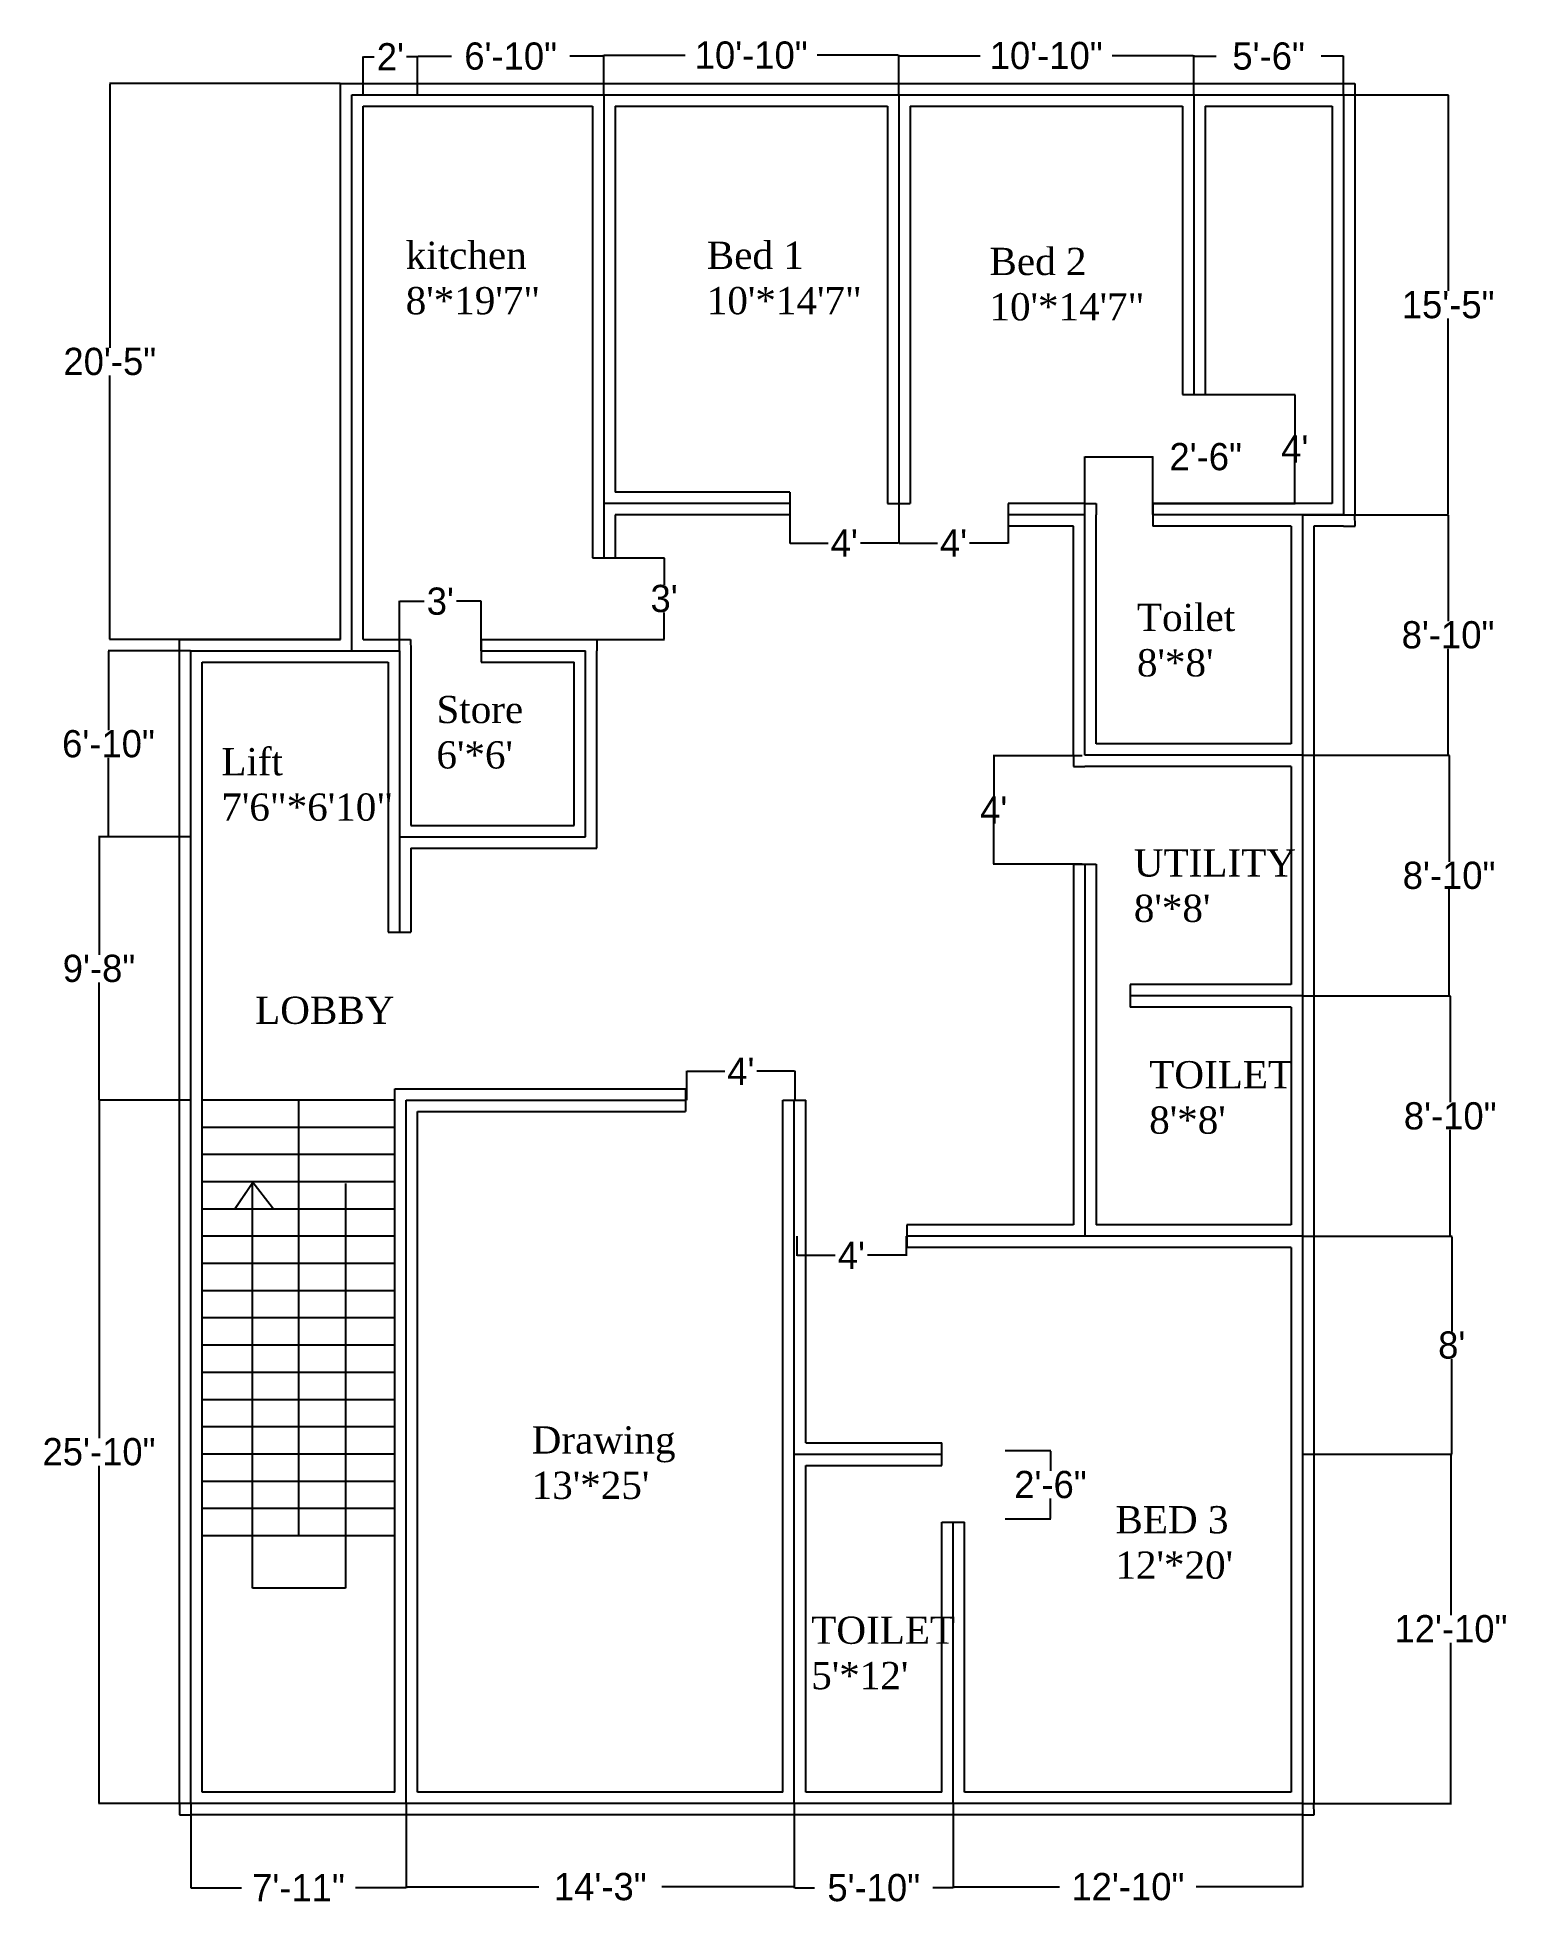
# Model space of a CAD drawing. Header units: inches. Extents: x -93 to 557, y -742 to 81.
import ezdxf

# ---------------------------------------------------------------- set-up
doc = ezdxf.new("R2010")
doc.units = ezdxf.units.IN
doc.header["$MEASUREMENT"] = 0
doc.dimstyles.get("Standard").update_dxf_attribs({"dimtxt": 12, "dimasz": 0.18, "dimexe": 0.18, "dimexo": 0.0625, "dimgap": 0.09, "dimtad": 0, "dimtih": 1, "dimtoh": 1, "dimdec": 0, "dimzin": 2, "dimdsep": 46, "dimlunit": 4, "dimtxsty": 'Standard', "dimcen": 0.09, "dimadec": 0, "dimazin": 0, "dimtfac": 1, "dimtdec": 0, "dimtofl": 0, "dimtmove": 0, "dimatfit": 3, "dimfxl": 1, "dimtolj": 1, "dimtzin": 0, "dimarcsym": 0})

# ---------------------------------------------------------------- blocks, each defined once
blk = doc.blocks.new('*D3')
at = {"color": 0, "lineweight": -2}
for p, q in [((40.44, 60.9), (-61.33, 60.9)), ((-61.15, 60.72), (-61.15, -55.49)), ((-61.15, -183.87), (-61.15, -67.67)), ((40.44, -184.05), (-61.33, -184.05))]:
    blk.add_line(p, q, dxfattribs=at)
at = {"color": 0}
for points in [[(-61.18, 60.72), (-61.12, 60.72), (-61.15, 60.9)], [(-61.18, -183.87), (-61.12, -183.87), (-61.15, -184.05)]]:
    blk.add_solid(points, dxfattribs=at)
at = {"layer": 'Defpoints', "color": 0}
for p in [(40.5, 60.9), (-61.15, -184.05), (40.5, -184.05)]:
    blk.add_point(p, dxfattribs=at)
at = {"color": 0, "insert": (-61.15, -61.58), "char_height": 12, "attachment_point": 5}
blk.add_mtext('\\A1;20\'-5"', dxfattribs=at)
blk = doc.blocks.new('*D4')
at = {"color": 0, "lineweight": -2}
for p, q in [((50.5, 56.01), (50.5, 72.94)), ((50.68, 72.76), (55.41, 72.76)), ((74.32, 72.76), (69.59, 72.76)), ((74.5, 56.01), (74.5, 72.94))]:
    blk.add_line(p, q, dxfattribs=at)
at = {"color": 0}
for points in [[(50.68, 72.79), (50.68, 72.73), (50.5, 72.76)], [(74.32, 72.79), (74.32, 72.73), (74.5, 72.76)]]:
    blk.add_solid(points, dxfattribs=at)
at = {"layer": 'Defpoints', "color": 0}
for p in [(74.5, 72.76), (50.5, 55.95), (74.5, 55.95)]:
    blk.add_point(p, dxfattribs=at)
at = {"color": 0, "insert": (62.5, 72.76), "char_height": 12, "attachment_point": 5}
blk.add_mtext("\\A1;2'", dxfattribs=at)
blk = doc.blocks.new('*D5')
at = {"color": 0, "lineweight": -2}
for p, q in [((74.5, 56.07), (74.5, 73.17)), ((74.68, 72.99), (89.41, 72.99)), ((156.32, 72.99), (141.59, 72.99)), ((156.5, 56.01), (156.5, 73.17))]:
    blk.add_line(p, q, dxfattribs=at)
at = {"color": 0}
for points in [[(74.68, 73.02), (74.68, 72.96), (74.5, 72.99)], [(156.32, 73.02), (156.32, 72.96), (156.5, 72.99)]]:
    blk.add_solid(points, dxfattribs=at)
at = {"layer": 'Defpoints', "color": 0}
for p in [(156.5, 72.99), (74.5, 56.01), (156.5, 55.95)]:
    blk.add_point(p, dxfattribs=at)
at = {"color": 0, "insert": (115.5, 72.99), "char_height": 12, "attachment_point": 5}
blk.add_mtext('\\A1;6\'-10"', dxfattribs=at)
blk = doc.blocks.new('*D6')
at = {"color": 0, "lineweight": -2}
for p, q in [((156.5, 56.01), (156.5, 73.61)), ((156.68, 73.43), (192.41, 73.43)), ((286.32, 73.43), (250.59, 73.43)), ((286.5, 56.01), (286.5, 73.61))]:
    blk.add_line(p, q, dxfattribs=at)
at = {"color": 0}
for points in [[(156.68, 73.46), (156.68, 73.4), (156.5, 73.43)], [(286.32, 73.46), (286.32, 73.4), (286.5, 73.43)]]:
    blk.add_solid(points, dxfattribs=at)
at = {"layer": 'Defpoints', "color": 0}
for p in [(286.5, 73.43), (156.5, 55.95), (286.5, 55.95)]:
    blk.add_point(p, dxfattribs=at)
at = {"color": 0, "insert": (221.5, 73.43), "char_height": 12, "attachment_point": 5}
blk.add_mtext('\\A1;10\'-10"', dxfattribs=at)
blk = doc.blocks.new('*D7')
at = {"color": 0, "lineweight": -2}
for p, q in [((286.5, 56.01), (286.5, 73.41)), ((286.68, 73.23), (322.41, 73.23)), ((416.32, 73.23), (380.59, 73.23)), ((416.5, 56.01), (416.5, 73.41))]:
    blk.add_line(p, q, dxfattribs=at)
at = {"color": 0}
for points in [[(286.68, 73.26), (286.68, 73.2), (286.5, 73.23)], [(416.32, 73.26), (416.32, 73.2), (416.5, 73.23)]]:
    blk.add_solid(points, dxfattribs=at)
at = {"layer": 'Defpoints', "color": 0}
for p in [(416.5, 73.23), (286.5, 55.95), (416.5, 55.95)]:
    blk.add_point(p, dxfattribs=at)
at = {"color": 0, "insert": (351.5, 73.23), "char_height": 12, "attachment_point": 5}
blk.add_mtext('\\A1;10\'-10"', dxfattribs=at)
blk = doc.blocks.new('*D8')
at = {"color": 0, "lineweight": -2}
for p, q in [((416.5, 56.07), (416.5, 73.19)), ((416.68, 73.01), (426.41, 73.01)), ((482.32, 73.01), (472.59, 73.01)), ((482.5, 56.01), (482.5, 73.19))]:
    blk.add_line(p, q, dxfattribs=at)
at = {"color": 0}
for points in [[(416.68, 73.04), (416.68, 72.98), (416.5, 73.01)], [(482.32, 73.04), (482.32, 72.98), (482.5, 73.01)]]:
    blk.add_solid(points, dxfattribs=at)
at = {"layer": 'Defpoints', "color": 0}
for p in [(482.5, 73.01), (416.5, 56.01), (482.5, 55.95)]:
    blk.add_point(p, dxfattribs=at)
at = {"color": 0, "insert": (449.5, 73.01), "char_height": 12, "attachment_point": 5}
blk.add_mtext('\\A1;5\'-6"', dxfattribs=at)
blk = doc.blocks.new('*D9')
at = {"color": 0, "lineweight": -2}
for p, q in [((482.56, 55.95), (528.8, 55.95)), ((528.62, 55.77), (528.62, -30.46)), ((528.62, -128.87), (528.62, -42.64)), ((482.56, -129.05), (528.8, -129.05))]:
    blk.add_line(p, q, dxfattribs=at)
at = {"color": 0}
for points in [[(528.59, 55.77), (528.65, 55.77), (528.62, 55.95)], [(528.59, -128.87), (528.65, -128.87), (528.62, -129.05)]]:
    blk.add_solid(points, dxfattribs=at)
at = {"layer": 'Defpoints', "color": 0}
for p in [(482.5, 55.95), (482.5, -129.05), (528.62, -129.05)]:
    blk.add_point(p, dxfattribs=at)
at = {"color": 0, "insert": (528.62, -36.55), "char_height": 12, "attachment_point": 5}
blk.add_mtext('\\A1;15\'-5"', dxfattribs=at)
blk = doc.blocks.new('*D10')
at = {"color": 0, "lineweight": -2}
for p, q in [((464.56, -129.05), (528.75, -129.05)), ((528.57, -129.23), (528.57, -175.96)), ((528.57, -234.87), (528.57, -188.14)), ((464.56, -235.05), (528.75, -235.05))]:
    blk.add_line(p, q, dxfattribs=at)
at = {"color": 0}
for points in [[(528.54, -129.23), (528.6, -129.23), (528.57, -129.05)], [(528.54, -234.87), (528.6, -234.87), (528.57, -235.05)]]:
    blk.add_solid(points, dxfattribs=at)
at = {"layer": 'Defpoints', "color": 0}
for p in [(464.5, -129.05), (464.5, -235.05), (528.57, -235.05)]:
    blk.add_point(p, dxfattribs=at)
at = {"color": 0, "insert": (528.57, -182.05), "char_height": 12, "attachment_point": 5}
blk.add_mtext('\\A1;8\'-10"', dxfattribs=at)
blk = doc.blocks.new('*D11')
at = {"color": 0, "lineweight": -2}
for p, q in [((464.56, -235.05), (529.2, -235.05)), ((529.02, -235.23), (529.02, -281.96)), ((529.02, -340.87), (529.02, -294.14)), ((464.56, -341.05), (529.2, -341.05))]:
    blk.add_line(p, q, dxfattribs=at)
at = {"color": 0}
for points in [[(528.99, -235.23), (529.05, -235.23), (529.02, -235.05)], [(528.99, -340.87), (529.05, -340.87), (529.02, -341.05)]]:
    blk.add_solid(points, dxfattribs=at)
at = {"layer": 'Defpoints', "color": 0}
for p in [(464.5, -235.05), (464.5, -341.05), (529.02, -341.05)]:
    blk.add_point(p, dxfattribs=at)
at = {"color": 0, "insert": (529.02, -288.05), "char_height": 12, "attachment_point": 5}
blk.add_mtext('\\A1;8\'-10"', dxfattribs=at)
blk = doc.blocks.new('*D12')
at = {"color": 0, "lineweight": -2}
for p, q in [((464.56, -341.05), (529.71, -341.05)), ((529.53, -341.23), (529.53, -387.96)), ((529.53, -446.87), (529.53, -400.14)), ((464.56, -447.05), (529.71, -447.05))]:
    blk.add_line(p, q, dxfattribs=at)
at = {"color": 0}
for points in [[(529.5, -341.23), (529.56, -341.23), (529.53, -341.05)], [(529.5, -446.87), (529.56, -446.87), (529.53, -447.05)]]:
    blk.add_solid(points, dxfattribs=at)
at = {"layer": 'Defpoints', "color": 0}
for p in [(464.5, -341.05), (464.5, -447.05), (529.53, -447.05)]:
    blk.add_point(p, dxfattribs=at)
at = {"color": 0, "insert": (529.53, -394.05), "char_height": 12, "attachment_point": 5}
blk.add_mtext('\\A1;8\'-10"', dxfattribs=at)
blk = doc.blocks.new('*D14')
at = {"color": 0, "lineweight": -2}
for p, q in [((464.56, -447.05), (530.38, -447.05)), ((530.2, -447.23), (530.2, -488.96)), ((530.2, -542.87), (530.2, -501.14)), ((464.56, -543.05), (530.38, -543.05))]:
    blk.add_line(p, q, dxfattribs=at)
at = {"color": 0}
for points in [[(530.17, -447.23), (530.23, -447.23), (530.2, -447.05)], [(530.17, -542.87), (530.23, -542.87), (530.2, -543.05)]]:
    blk.add_solid(points, dxfattribs=at)
at = {"layer": 'Defpoints', "color": 0}
for p in [(464.5, -447.05), (464.5, -543.05), (530.2, -543.05)]:
    blk.add_point(p, dxfattribs=at)
at = {"color": 0, "insert": (530.2, -495.05), "char_height": 12, "attachment_point": 5}
blk.add_mtext("\\A1;8'", dxfattribs=at)
blk = doc.blocks.new('*D15')
at = {"color": 0, "lineweight": -2}
for p, q in [((464.63, -543.05), (530.04, -543.05)), ((529.86, -543.23), (529.86, -613.96)), ((529.86, -696.87), (529.86, -626.14)), ((464.56, -697.05), (530.04, -697.05))]:
    blk.add_line(p, q, dxfattribs=at)
at = {"color": 0}
for points in [[(529.83, -543.23), (529.89, -543.23), (529.86, -543.05)], [(529.83, -696.87), (529.89, -696.87), (529.86, -697.05)]]:
    blk.add_solid(points, dxfattribs=at)
at = {"layer": 'Defpoints', "color": 0}
for p in [(464.56, -543.05), (464.5, -697.05), (529.86, -697.05)]:
    blk.add_point(p, dxfattribs=at)
at = {"color": 0, "insert": (529.86, -620.05), "char_height": 12, "attachment_point": 5}
blk.add_mtext('\\A1;12\'-10"', dxfattribs=at)
blk = doc.blocks.new('*D16')
at = {"color": 0, "lineweight": -2}
for p, q in [((310.5, -697.12), (310.5, -733.89)), ((464.5, -697.12), (464.5, -733.89)), ((310.68, -733.71), (357.41, -733.71)), ((464.32, -733.71), (417.59, -733.71))]:
    blk.add_line(p, q, dxfattribs=at)
at = {"color": 0}
for points in [[(310.68, -733.68), (310.68, -733.74), (310.5, -733.71)], [(464.32, -733.68), (464.32, -733.74), (464.5, -733.71)]]:
    blk.add_solid(points, dxfattribs=at)
at = {"layer": 'Defpoints', "color": 0}
for p in [(310.5, -697.05), (464.5, -697.05), (310.5, -733.71)]:
    blk.add_point(p, dxfattribs=at)
at = {"color": 0, "insert": (387.5, -733.71), "char_height": 12, "attachment_point": 5}
blk.add_mtext('\\A1;12\'-10"', dxfattribs=at)
blk = doc.blocks.new('*D17')
at = {"color": 0, "lineweight": -2}
for p, q in [((240.5, -697.12), (240.5, -734.33)), ((310.5, -697.12), (310.5, -734.33)), ((240.68, -734.15), (249.41, -734.15)), ((310.32, -734.15), (301.59, -734.15))]:
    blk.add_line(p, q, dxfattribs=at)
at = {"color": 0}
for points in [[(240.68, -734.12), (240.68, -734.18), (240.5, -734.15)], [(310.32, -734.12), (310.32, -734.18), (310.5, -734.15)]]:
    blk.add_solid(points, dxfattribs=at)
at = {"layer": 'Defpoints', "color": 0}
for p in [(240.5, -697.05), (310.5, -697.05), (240.5, -734.15)]:
    blk.add_point(p, dxfattribs=at)
at = {"color": 0, "insert": (275.5, -734.15), "char_height": 12, "attachment_point": 5}
blk.add_mtext('\\A1;5\'-10"', dxfattribs=at)
blk = doc.blocks.new('*D18')
at = {"color": 0, "lineweight": -2}
for p, q in [((69.5, -697.12), (69.5, -733.89)), ((240.5, -697.18), (240.5, -733.89)), ((69.68, -733.71), (127.91, -733.71)), ((240.32, -733.71), (182.09, -733.71))]:
    blk.add_line(p, q, dxfattribs=at)
at = {"color": 0}
for points in [[(69.68, -733.68), (69.68, -733.74), (69.5, -733.71)], [(240.32, -733.68), (240.32, -733.74), (240.5, -733.71)]]:
    blk.add_solid(points, dxfattribs=at)
at = {"layer": 'Defpoints', "color": 0}
for p in [(69.5, -697.05), (240.5, -697.12), (69.5, -733.71)]:
    blk.add_point(p, dxfattribs=at)
at = {"color": 0, "insert": (155, -733.71), "char_height": 12, "attachment_point": 5}
blk.add_mtext('\\A1;14\'-3"', dxfattribs=at)
blk = doc.blocks.new('*D19')
at = {"color": 0, "lineweight": -2}
for p, q in [((-25.5, -697.12), (-25.5, -734.33)), ((69.5, -697.18), (69.5, -734.33)), ((-25.32, -734.15), (-3.09, -734.15)), ((69.32, -734.15), (47.09, -734.15))]:
    blk.add_line(p, q, dxfattribs=at)
at = {"color": 0}
for points in [[(-25.32, -734.12), (-25.32, -734.18), (-25.5, -734.15)], [(69.32, -734.12), (69.32, -734.18), (69.5, -734.15)]]:
    blk.add_solid(points, dxfattribs=at)
at = {"layer": 'Defpoints', "color": 0}
for p in [(-25.5, -697.05), (69.5, -697.12), (-25.5, -734.15)]:
    blk.add_point(p, dxfattribs=at)
at = {"color": 0, "insert": (22, -734.15), "char_height": 12, "attachment_point": 5}
blk.add_mtext('\\A1;7\'-11"', dxfattribs=at)
blk = doc.blocks.new('*D20')
at = {"color": 0, "lineweight": -2}
for p, q in [((-25.56, -387.05), (-66.08, -387.05)), ((-65.9, -387.23), (-65.9, -535.96)), ((-65.9, -696.87), (-65.9, -548.14)), ((-25.56, -697.05), (-66.08, -697.05))]:
    blk.add_line(p, q, dxfattribs=at)
at = {"color": 0}
for points in [[(-65.93, -387.23), (-65.87, -387.23), (-65.9, -387.05)], [(-65.93, -696.87), (-65.87, -696.87), (-65.9, -697.05)]]:
    blk.add_solid(points, dxfattribs=at)
at = {"layer": 'Defpoints', "color": 0}
for p in [(-65.9, -387.05), (-25.5, -387.05), (-25.5, -697.05)]:
    blk.add_point(p, dxfattribs=at)
at = {"color": 0, "insert": (-65.9, -542.05), "char_height": 12, "attachment_point": 5}
blk.add_mtext('\\A1;25\'-10"', dxfattribs=at)
blk = doc.blocks.new('*D21')
at = {"color": 0, "lineweight": -2}
for p, q in [((-25.56, -189.05), (-61.91, -189.05)), ((-61.73, -189.23), (-61.73, -223.96)), ((-61.73, -270.87), (-61.73, -236.14)), ((-25.56, -271.05), (-61.91, -271.05))]:
    blk.add_line(p, q, dxfattribs=at)
at = {"color": 0}
for points in [[(-61.76, -189.23), (-61.7, -189.23), (-61.73, -189.05)], [(-61.76, -270.87), (-61.7, -270.87), (-61.73, -271.05)]]:
    blk.add_solid(points, dxfattribs=at)
at = {"layer": 'Defpoints', "color": 0}
for p in [(-25.5, -189.05), (-61.73, -271.05), (-25.5, -271.05)]:
    blk.add_point(p, dxfattribs=at)
at = {"color": 0, "insert": (-61.73, -230.05), "char_height": 12, "attachment_point": 5}
blk.add_mtext('\\A1;6\'-10"', dxfattribs=at)
blk = doc.blocks.new('*D22')
at = {"color": 0, "lineweight": -2}
for p, q in [((-25.62, -271.05), (-66.08, -271.05)), ((-65.9, -271.23), (-65.9, -322.96)), ((-65.9, -386.87), (-65.9, -335.14)), ((-25.62, -387.05), (-66.08, -387.05))]:
    blk.add_line(p, q, dxfattribs=at)
at = {"color": 0}
for points in [[(-65.93, -271.23), (-65.87, -271.23), (-65.9, -271.05)], [(-65.93, -386.87), (-65.87, -386.87), (-65.9, -387.05)]]:
    blk.add_solid(points, dxfattribs=at)
at = {"layer": 'Defpoints', "color": 0}
for p in [(-25.56, -271.05), (-65.9, -387.05), (-25.56, -387.05)]:
    blk.add_point(p, dxfattribs=at)
at = {"color": 0, "insert": (-65.9, -329.05), "char_height": 12, "attachment_point": 5}
blk.add_mtext('\\A1;9\'-8"', dxfattribs=at)
blk = doc.blocks.new('*D23')
at = {"color": 0, "lineweight": -2}
for p, q in [((156.56, -148.05), (183.3, -148.05)), ((183.12, -148.23), (183.12, -159.96)), ((183.12, -183.87), (183.12, -172.14)), ((153.55, -184.05), (183.3, -184.05))]:
    blk.add_line(p, q, dxfattribs=at)
at = {"color": 0}
for points in [[(183.09, -148.23), (183.15, -148.23), (183.12, -148.05)], [(183.09, -183.87), (183.15, -183.87), (183.12, -184.05)]]:
    blk.add_solid(points, dxfattribs=at)
at = {"layer": 'Defpoints', "color": 0}
for p in [(156.5, -148.05), (153.49, -184.05), (183.12, -184.05)]:
    blk.add_point(p, dxfattribs=at)
at = {"color": 0, "insert": (183.12, -166.05), "char_height": 12, "attachment_point": 5}
blk.add_mtext("\\A1;3'", dxfattribs=at)
blk = doc.blocks.new('*D24')
at = {"color": 0, "lineweight": -2}
for p, q in [((66.5, -188.99), (66.5, -167.05)), ((66.68, -167.23), (77.41, -167.23)), ((102.32, -167.23), (91.59, -167.23)), ((102.5, -188.99), (102.5, -167.05))]:
    blk.add_line(p, q, dxfattribs=at)
at = {"color": 0}
for points in [[(66.68, -167.2), (66.68, -167.26), (66.5, -167.23)], [(102.32, -167.2), (102.32, -167.26), (102.5, -167.23)]]:
    blk.add_solid(points, dxfattribs=at)
at = {"layer": 'Defpoints', "color": 0}
for p in [(66.5, -167.23), (66.5, -189.05), (102.5, -189.05)]:
    blk.add_point(p, dxfattribs=at)
at = {"color": 0, "insert": (84.5, -167.23), "char_height": 12, "attachment_point": 5}
blk.add_mtext("\\A1;3'", dxfattribs=at)
blk = doc.blocks.new('*D25')
at = {"color": 0, "lineweight": -2}
for p, q in [((238.5, -124.12), (238.5, -141.74)), ((286.5, -124.12), (286.5, -141.74)), ((238.68, -141.56), (255.41, -141.56)), ((286.32, -141.56), (269.59, -141.56))]:
    blk.add_line(p, q, dxfattribs=at)
at = {"color": 0}
for points in [[(238.68, -141.53), (238.68, -141.59), (238.5, -141.56)], [(286.32, -141.53), (286.32, -141.59), (286.5, -141.56)]]:
    blk.add_solid(points, dxfattribs=at)
at = {"layer": 'Defpoints', "color": 0}
for p in [(238.5, -124.05), (286.5, -124.05), (286.5, -141.56)]:
    blk.add_point(p, dxfattribs=at)
at = {"color": 0, "insert": (262.5, -141.56), "char_height": 12, "attachment_point": 5}
blk.add_mtext("\\A1;4'", dxfattribs=at)
blk = doc.blocks.new('*D26')
at = {"color": 0, "lineweight": -2}
for p, q in [((286.5, -124.18), (286.5, -141.74)), ((334.79, -124.12), (334.79, -141.74)), ((286.68, -141.56), (303.55, -141.56)), ((334.61, -141.56), (317.73, -141.56))]:
    blk.add_line(p, q, dxfattribs=at)
at = {"color": 0}
for points in [[(286.68, -141.53), (286.68, -141.59), (286.5, -141.56)], [(334.61, -141.53), (334.61, -141.59), (334.79, -141.56)]]:
    blk.add_solid(points, dxfattribs=at)
at = {"layer": 'Defpoints', "color": 0}
for p in [(286.5, -124.12), (334.79, -124.05), (334.79, -141.56)]:
    blk.add_point(p, dxfattribs=at)
at = {"color": 0, "insert": (310.64, -141.56), "char_height": 12, "attachment_point": 5}
blk.add_mtext("\\A1;4'", dxfattribs=at)
blk = doc.blocks.new('*D27')
at = {"color": 0, "lineweight": -2}
for p, q in [((368.5, -128.99), (368.5, -103.36)), ((368.68, -103.54), (398.32, -103.54)), ((398.5, -128.99), (398.5, -103.36)), ((398.5, -103.54), (398.68, -103.54))]:
    blk.add_line(p, q, dxfattribs=at)
at = {"color": 0}
for points in [[(368.68, -103.51), (368.68, -103.57), (368.5, -103.54)], [(398.32, -103.51), (398.32, -103.57), (398.5, -103.54)]]:
    blk.add_solid(points, dxfattribs=at)
at = {"layer": 'Defpoints', "color": 0}
for p in [(398.5, -103.54), (368.5, -129.05), (398.5, -129.05)]:
    blk.add_point(p, dxfattribs=at)
at = {"color": 0, "insert": (421.77, -103.54), "char_height": 12, "attachment_point": 5}
blk.add_mtext('\\A1;2\'-6"', dxfattribs=at)
blk = doc.blocks.new('*D28')
at = {"color": 0, "lineweight": -2}
for p, q in [((416.56, -76.05), (461.21, -76.05)), ((461.03, -76.23), (461.03, -93.96)), ((461.03, -123.87), (461.03, -106.14)), ((398.56, -124.05), (461.21, -124.05))]:
    blk.add_line(p, q, dxfattribs=at)
at = {"color": 0}
for points in [[(461, -76.23), (461.06, -76.23), (461.03, -76.05)], [(461, -123.87), (461.06, -123.87), (461.03, -124.05)]]:
    blk.add_solid(points, dxfattribs=at)
at = {"layer": 'Defpoints', "color": 0}
for p in [(416.5, -76.05), (398.5, -124.05), (461.03, -124.05)]:
    blk.add_point(p, dxfattribs=at)
at = {"color": 0, "insert": (461.03, -100.05), "char_height": 12, "attachment_point": 5}
blk.add_mtext("\\A1;4'", dxfattribs=at)
blk = doc.blocks.new('*D29')
at = {"color": 0, "lineweight": -2}
for p, q in [((367.38, -235.31), (328.18, -235.31)), ((328.36, -235.49), (328.36, -253.13)), ((328.36, -282.95), (328.36, -265.31)), ((367.38, -283.13), (328.18, -283.13))]:
    blk.add_line(p, q, dxfattribs=at)
at = {"color": 0}
for points in [[(328.33, -235.49), (328.39, -235.49), (328.36, -235.31)], [(328.33, -282.95), (328.39, -282.95), (328.36, -283.13)]]:
    blk.add_solid(points, dxfattribs=at)
at = {"layer": 'Defpoints', "color": 0}
for p in [(367.45, -235.31), (328.36, -283.13), (367.45, -283.13)]:
    blk.add_point(p, dxfattribs=at)
at = {"color": 0, "insert": (328.36, -259.22), "char_height": 12, "attachment_point": 5}
blk.add_mtext("\\A1;4'", dxfattribs=at)
blk = doc.blocks.new('*D30')
at = {"color": 0, "lineweight": -2}
for p, q in [((193.07, -387.07), (193.07, -374.14)), ((193.25, -374.32), (209.85, -374.32)), ((240.64, -374.32), (224.03, -374.32)), ((240.82, -387.07), (240.82, -374.14))]:
    blk.add_line(p, q, dxfattribs=at)
at = {"color": 0}
for points in [[(193.25, -374.29), (193.25, -374.35), (193.07, -374.32)], [(240.64, -374.29), (240.64, -374.35), (240.82, -374.32)]]:
    blk.add_solid(points, dxfattribs=at)
at = {"layer": 'Defpoints', "color": 0}
for p in [(240.82, -374.32), (193.07, -387.13), (240.82, -387.13)]:
    blk.add_point(p, dxfattribs=at)
at = {"color": 0, "insert": (216.94, -374.32), "char_height": 12, "attachment_point": 5}
blk.add_mtext("\\A1;4'", dxfattribs=at)
blk = doc.blocks.new('*D31')
at = {"color": 0, "lineweight": -2}
for p, q in [((241.55, -446.98), (241.55, -455.59)), ((289.75, -446.98), (289.75, -455.59)), ((241.73, -455.41), (258.56, -455.41)), ((289.57, -455.41), (272.74, -455.41))]:
    blk.add_line(p, q, dxfattribs=at)
at = {"color": 0}
for points in [[(241.73, -455.38), (241.73, -455.44), (241.55, -455.41)], [(289.57, -455.38), (289.57, -455.44), (289.75, -455.41)]]:
    blk.add_solid(points, dxfattribs=at)
at = {"layer": 'Defpoints', "color": 0}
for p in [(241.55, -446.92), (289.75, -446.92), (241.55, -455.41)]:
    blk.add_point(p, dxfattribs=at)
at = {"color": 0, "insert": (265.65, -455.41), "char_height": 12, "attachment_point": 5}
blk.add_mtext("\\A1;4'", dxfattribs=at)
blk = doc.blocks.new('*D32')
at = {"color": 0, "lineweight": -2}
for p, q in [((333.4, -541.51), (353.55, -541.51)), ((353.37, -541.69), (353.37, -550.43)), ((353.37, -571.35), (353.37, -562.61)), ((333.4, -571.53), (353.55, -571.53))]:
    blk.add_line(p, q, dxfattribs=at)
at = {"color": 0}
for points in [[(353.34, -541.69), (353.4, -541.69), (353.37, -541.51)], [(353.34, -571.35), (353.4, -571.35), (353.37, -571.53)]]:
    blk.add_solid(points, dxfattribs=at)
at = {"layer": 'Defpoints', "color": 0}
for p in [(333.34, -541.51), (353.37, -541.51), (333.34, -571.53)]:
    blk.add_point(p, dxfattribs=at)
at = {"color": 0, "insert": (353.37, -556.52), "char_height": 12, "attachment_point": 5}
blk.add_mtext('\\A1;2\'-6"', dxfattribs=at)

msp = doc.modelspace()

# ---------------------------------------------------------------- linework, layer by layer
for p, q in [((40.5, 60.9), (50.5, 60.95)), ((40.5, 55.95), (40.5, 60.9)), ((50.5, 60.95), (74.5, 60.95)), ((74.5, 60.95), (156.5, 60.95)), ((156.5, 60.95), (286.5, 60.95)), ((286.5, 60.95), (416.5, 60.95)), ((416.5, 60.95), (482.5, 60.95)), ((416.5, 60.95), (482.5, 60.95)), ((482.5, 60.95), (487.46, 60.95)), ((487.46, 60.95), (487.5, 55.95)), ((40.5, -184.05), (40.5, 55.95)), ((45.5, 55.95), (50.5, 55.95)), ((50.5, 55.95), (74.5, 55.95)), ((50.5, -184.05), (50.5, 50.95)), ((50.5, 50.95), (74.5, 50.95)), ((74.5, 50.95), (151.5, 50.95)), ((151.5, 50.95), (151.5, -124.05)), ((161.5, 50.95), (161.5, -119.05)), ((161.5, 50.95), (281.5, 50.95)), ((281.5, 50.95), (281.5, -124.05)), ((291.5, 50.95), (291.5, -124.05)), ((291.5, 50.95), (411.5, 50.95)), ((411.5, 50.95), (411.5, -76.05)), ((421.5, 50.95), (421.5, -76.05)), ((421.5, 50.95), (421.5, -76.05)), ((421.5, 50.95), (421.5, -76.05)), ((421.5, 50.95), (477.5, 50.95)), ((477.5, 50.95), (477.5, -124.05)), ((487.5, 55.95), (487.5, -129.05)), ((411.5, -76.05), (421.5, -76.05)), ((238.5, -119.05), (161.5, -119.05)), ((238.5, -119.05), (238.5, -129.05)), ((151.5, -124.05), (151.5, -148.05)), ((238.5, -129.05), (161.5, -129.05)), ((161.5, -129.05), (161.5, -148.05)), ((161.5, -129.05), (161.5, -148.05)), ((281.5, -124.05), (291.5, -124.05)), ((368.5, -124.05), (334.79, -124.05)), ((334.79, -124.05), (334.79, -134.05)), ((368.5, -124.05), (373.56, -124.05)), ((373.56, -124.05), (373.5, -129.05)), ((373.5, -230.05), (373.5, -129.05)), ((464.5, -124.05), (398.5, -124.05)), ((398.5, -124.05), (398.5, -134.05)), ((477.5, -124.05), (464.5, -124.05)), ((487.64, -134.05), (487.5, -129.05)), ((363.5, -134.05), (334.79, -134.05)), ((363.5, -235.05), (363.5, -134.05)), ((459.5, -134.05), (398.5, -134.05)), ((459.5, -134.05), (459.5, -230.05)), ((469.5, -134.05), (469.5, -235.05)), ((482.5, -134.05), (469.5, -134.05)), ((482.5, -134.05), (469.5, -134.05)), ((482.5, -134.05), (469.5, -134.05)), ((482.5, -134.05), (469.5, -134.05)), ((482.5, -134.05), (487.64, -134.05)), ((151.5, -148.05), (161.5, -148.05)), ((-30.5, -189.05), (-30.5, -183.99)), ((-30.5, -183.99), (-25.5, -184.05)), ((-30.5, -271.05), (-30.5, -189.05)), ((-25.5, -184.05), (40.5, -184.05)), ((-25.5, -189.05), (50.5, -189.05)), ((50.5, -184.05), (66.5, -184.05)), ((66.5, -184.05), (71.38, -184.05)), ((71.38, -184.05), (71.5, -189.05)), ((71.5, -189.05), (71.5, -266.05)), ((102.5, -184.05), (148.5, -184.05)), ((102.5, -184.05), (102.5, -194.05)), ((148.5, -184.05), (153.49, -184.05)), ((153.49, -184.05), (153.5, -189.05)), ((153.5, -271.05), (153.5, -189.05)), ((-20.5, -271.05), (-20.5, -194.05)), ((-20.5, -194.05), (61.5, -194.05)), ((61.5, -194.05), (61.5, -271.05)), ((102.5, -194.05), (143.5, -194.05)), ((143.5, -266.05), (143.5, -194.05)), ((459.5, -230.05), (373.5, -230.05)), ((363.5, -235.05), (363.5, -240.05)), ((469.5, -235.05), (469.5, -341.05)), ((469.5, -235.05), (469.5, -341.05)), ((363.5, -240.05), (368.5, -240.05)), ((459.5, -240.05), (368.5, -240.05)), ((459.5, -240.05), (368.5, -240.05)), ((459.5, -240.05), (368.5, -240.05)), ((459.5, -240.05), (459.5, -336.05)), ((-30.5, -387.05), (-30.5, -271.05)), ((-20.5, -387.05), (-20.5, -271.05)), ((61.5, -271.05), (61.5, -281.05)), ((66.5, -271.05), (66.5, -281.05)), ((71.5, -266.05), (143.5, -266.05)), ((153.46, -276.05), (153.5, -271.05)), ((71.5, -276.05), (71.5, -281.05)), ((71.5, -276.05), (148.5, -276.05)), ((148.5, -276.05), (153.46, -276.05)), ((61.5, -281.05), (61.5, -313.05)), ((71.5, -281.05), (71.5, -313.05)), ((363.5, -283.05), (363.5, -442.05)), ((363.5, -283.05), (373.5, -283.05)), ((373.5, -283.05), (373.5, -442.05)), ((61.5, -313.05), (71.5, -313.05)), ((459.5, -336.05), (388.5, -336.05)), ((388.5, -336.05), (388.5, -346.05)), ((469.5, -341.05), (469.5, -447.05)), ((469.5, -341.05), (469.5, -447.05)), ((469.5, -341.05), (469.5, -447.05)), ((459.5, -346.05), (388.5, -346.05)), ((459.5, -346.05), (388.5, -346.05)), ((459.5, -346.05), (459.5, -442.05)), ((64.5, -387.05), (64.5, -382.04)), ((64.5, -382.04), (74.5, -382.05)), ((74.5, -382.05), (192.5, -382.05)), ((192.5, -382.05), (192.5, -392.05)), ((-30.5, -697.05), (-30.5, -387.05)), ((-20.5, -692.05), (-20.5, -387.05)), ((64.5, -387.05), (-20.5, -387.05)), ((22, -387.05), (22, -579.05)), ((64.5, -692.05), (64.5, -387.05)), ((69.5, -697.05), (69.5, -387.05)), ((69.5, -387.05), (74.5, -387.05)), ((74.5, -392.05), (192.5, -392.05)), ((74.5, -692.05), (74.5, -392.05)), ((235.5, -543.05), (235.5, -387.05)), ((235.5, -387.05), (245.5, -387.05)), ((245.5, -538.05), (245.5, -387.05)), ((64.5, -399.05), (-20.5, -399.05)), ((64.5, -411.05), (-20.5, -411.05)), ((64.5, -423.05), (-20.5, -423.05)), ((-5.95, -434.82), (1.92, -423.19)), ((1.75, -423.59), (-5.95, -434.82)), ((1.75, -602.05), (1.75, -423.59)), ((1.92, -423.19), (10.61, -434.33)), ((42.68, -423.8), (42.68, -602.05)), ((64.5, -435.05), (-20.5, -435.05)), ((10.61, -434.33), (10.61, -434.82)), ((363.5, -442.05), (290.07, -442.05)), ((290.07, -442.05), (290.07, -452.05)), ((459.5, -442.05), (373.5, -442.05)), ((64.5, -447.05), (-20.5, -447.05)), ((368.5, -452.05), (290.07, -452.05)), ((459.5, -452.05), (368.5, -452.05)), ((459.5, -452.05), (368.5, -452.05)), ((459.5, -452.05), (459.5, -543.05)), ((469.5, -447.05), (469.5, -543.05)), ((64.5, -459.05), (-20.5, -459.05)), ((64.5, -471.05), (-20.5, -471.05)), ((64.5, -483.05), (-20.5, -483.05)), ((64.5, -495.05), (-20.5, -495.05)), ((64.5, -507.05), (-20.5, -507.05)), ((64.5, -519.05), (-20.5, -519.05)), ((64.5, -531.05), (-20.5, -531.05)), ((64.5, -543.05), (-20.5, -543.05)), ((235.5, -692.05), (235.5, -543.05)), ((235.5, -692.05), (235.5, -543.05)), ((235.5, -692.05), (235.5, -543.05)), ((245.5, -538.05), (305.5, -538.05)), ((305.5, -548.05), (305.5, -538.05)), ((459.5, -543.05), (459.5, -692.05)), ((469.5, -543.05), (469.5, -697.05)), ((469.5, -543.05), (469.5, -697.05)), ((469.5, -543.05), (469.5, -697.05)), ((469.5, -543.05), (469.5, -697.05)), ((469.5, -543.05), (469.5, -697.05)), ((245.5, -692.05), (245.5, -548.05)), ((245.5, -548.05), (305.5, -548.05)), ((64.5, -555.05), (-20.5, -555.05)), ((64.5, -567.05), (-20.5, -567.05)), ((305.5, -692.05), (305.5, -573.05)), ((305.5, -692.05), (305.5, -573.05)), ((305.5, -573.05), (310.5, -573.05)), ((310.5, -573.05), (315.5, -573.05)), ((315.5, -692.05), (315.5, -573.05)), ((64.5, -579.05), (-20.5, -579.05)), ((42.68, -602.05), (1.75, -602.05)), ((-30.5, -697.05), (-30.5, -702.01)), ((64.5, -692.05), (-20.5, -692.05)), ((235.5, -692.05), (74.5, -692.05)), ((305.5, -692.05), (245.5, -692.05)), ((459.5, -692.05), (315.5, -692.05)), ((469.61, -702.05), (469.5, -697.05)), ((-30.5, -702.01), (-25.5, -702.05)), ((74.5, -702.05), (-25.5, -702.05)), ((74.5, -702.05), (-25.5, -702.05)), ((240.5, -702.05), (74.5, -702.05)), ((310.5, -702.05), (240.5, -702.05)), ((310.5, -702.05), (240.5, -702.05)), ((310.5, -702.05), (240.5, -702.05)), ((310.5, -702.05), (240.5, -702.05)), ((464.5, -702.05), (310.5, -702.05)), ((464.5, -702.05), (310.5, -702.05)), ((464.5, -702.05), (310.5, -702.05)), ((464.5, -702.05), (469.61, -702.05))]:
    msp.add_line(p, q)
at = {"color": 2}
for p, q in [((45.5, -189.05), (45.5, 55.95)), ((74.5, 55.95), (156.5, 55.95)), ((156.5, 55.95), (286.5, 55.95)), ((156.5, 55.95), (156.5, -124.05)), ((286.5, 55.95), (416.5, 55.95)), ((286.5, 55.95), (286.5, -124.05)), ((416.5, 55.95), (482.5, 55.95)), ((416.5, 55.95), (416.5, -76.05)), ((482.5, 55.95), (482.5, -129.05)), ((156.5, -124.05), (156.5, -148.05)), ((238.5, -124.05), (156.5, -124.05)), ((368.5, -129.05), (334.79, -129.05)), ((368.5, -235.05), (368.5, -129.05)), ((464.5, -129.05), (398.5, -129.05)), ((482.5, -129.05), (464.5, -129.05)), ((464.5, -129.05), (464.5, -235.05)), ((-25.5, -271.05), (-25.5, -189.05)), ((-25.5, -189.05), (66.5, -189.05)), ((66.5, -189.05), (66.5, -271.05)), ((102.5, -189.05), (148.5, -189.05)), ((148.5, -271.05), (148.5, -189.05)), ((464.5, -235.05), (368.5, -235.05)), ((464.5, -235.05), (464.5, -341.05)), ((-25.5, -387.05), (-25.5, -271.05)), ((66.5, -271.05), (148.5, -271.05)), ((66.5, -281.05), (66.5, -313.05)), ((368.5, -283.05), (368.5, -447.05)), ((464.5, -341.05), (388.5, -341.05)), ((464.5, -341.05), (464.5, -447.05)), ((-25.5, -697.05), (-25.5, -387.05)), ((69.5, -697.05), (69.5, -387.05)), ((74.5, -387.05), (192.5, -387.05)), ((240.5, -543.05), (240.5, -387.05)), ((368.5, -447.05), (290.07, -447.05)), ((464.5, -447.05), (368.5, -447.05)), ((464.5, -447.05), (464.5, -543.05)), ((240.5, -697.05), (240.5, -543.05)), ((240.5, -543.05), (305.5, -543.05)), ((464.5, -543.05), (464.5, -697.05)), ((310.5, -697.05), (310.5, -573.05)), ((74.5, -697.05), (-25.5, -697.05)), ((240.5, -697.05), (74.5, -697.05)), ((310.5, -697.05), (240.5, -697.05)), ((464.5, -697.05), (310.5, -697.05))]:
    msp.add_line(p, q, dxfattribs=at)

# ---------------------------------------------------------------- texts
at = {"char_height": 12, "attachment_point": 1}
for s, insert in [('{\\fTimes New Roman|b0|i0|c0|p18;kitchen\\P8\'*19\'7"}', (69.24, -8.72)), ('{\\fTimes New Roman|b0|i0|c0|p18;Bed 1\\P10\'*14\'7"}', (201.92, -8.72)), ('{\\fTimes New Roman|b0|i0|c0|p18;Bed 2\\P10\'*14\'7"}', (326.48, -11.43)), ("{\\fTimes New Roman|b0|i0|c0|p18;Toilet\\P8'*8'}", (391.47, -168.32)), ("{\\fTimes New Roman|b0|i0|c0|p18;Store\\P6'*6'}", (82.78, -208.89)), ('{\\fTimes New Roman|b0|i0|c0|p18;Lift\\P7\'6"*6\'10"}', (-12, -231.89)), ("{\\fTimes New Roman|b0|i0|c0|p18;UTILITY\\P8'*8'}", (390.11, -276.52)), ('{\\fTimes New Roman|b0|i0|c0|p18;LOBBY}', (2.89, -341.44)), ("{\\fTimes New Roman|b0|i0|c0|p18;TOILET\\P8'*8'}", (396.88, -369.84)), ("{\\fTimes New Roman|b0|i0|c0|p18;Drawing\\P13'*25'}", (124.75, -530.79)), ("{\\fTimes New Roman|b0|i0|c0|p18;BED 3\\P12'*20'}", (381.99, -565.95)), ("{\\fTimes New Roman|b0|i0|c0|p18;TOILET\\P5'*12'}", (247.95, -614.64))]:
    msp.add_mtext(s, dxfattribs=dict(at, insert=insert))

# ---------------------------------------------------------------- dimensions: what is measured, and where the dimension line sits
for base, p1, p2, picture, middle in [((74.5, 72.76), (50.5, 55.95), (74.5, 55.95), '*D4', (62.5, 72.76)), ((156.5, 72.99), (74.5, 56.01), (156.5, 55.95), '*D5', (115.5, 72.99)), ((286.5, 73.43), (156.5, 55.95), (286.5, 55.95), '*D6', (221.5, 73.43)), ((416.5, 73.23), (286.5, 55.95), (416.5, 55.95), '*D7', (351.5, 73.23)), ((482.5, 73.01), (416.5, 56.01), (482.5, 55.95), '*D8', (449.5, 73.01)), ((398.5, -103.54), (368.5, -129.05), (398.5, -129.05), '*D27', (421.77, -103.54)), ((286.5, -141.56), (238.5, -124.05), (286.5, -124.05), '*D25', (262.5, -141.56)), ((334.79, -141.56), (286.5, -124.12), (334.79, -124.05), '*D26', (310.64, -141.56)), ((66.5, -167.23), (102.5, -189.05), (66.5, -189.05), '*D24', (84.5, -167.23)), ((240.82, -374.32), (193.07, -387.13), (240.82, -387.13), '*D30', (216.94, -374.32)), ((241.55, -455.41), (289.75, -446.92), (241.55, -446.92), '*D31', (265.65, -455.41)), ((-25.5, -734.15), (69.5, -697.12), (-25.5, -697.05), '*D19', (22, -734.15)), ((69.5, -733.71), (240.5, -697.12), (69.5, -697.05), '*D18', (155, -733.71)), ((240.5, -734.15), (310.5, -697.05), (240.5, -697.05), '*D17', (275.5, -734.15)), ((310.5, -733.71), (464.5, -697.05), (310.5, -697.05), '*D16', (387.5, -733.71))]:
    dim = msp.add_linear_dim(base=base, p1=p1, p2=p2, dimstyle='Standard')
    dim.commit()
    dim.dimension.update_dxf_attribs({"geometry": picture, "text_midpoint": middle})
for base, p1, p2, picture, middle in [((-61.15, -184.05), (40.5, 60.9), (40.5, -184.05), '*D3', (-61.15, -61.58)), ((528.62, -129.05), (482.5, 55.95), (482.5, -129.05), '*D9', (528.62, -36.55)), ((461.03, -124.05), (416.5, -76.05), (398.5, -124.05), '*D28', (461.03, -100.05)), ((528.57, -235.05), (464.5, -129.05), (464.5, -235.05), '*D10', (528.57, -182.05)), ((183.12, -184.05), (156.5, -148.05), (153.49, -184.05), '*D23', (183.12, -166.05)), ((-61.73, -271.05), (-25.5, -189.05), (-25.5, -271.05), '*D21', (-61.73, -230.05)), ((328.36, -283.13), (367.45, -235.31), (367.45, -283.13), '*D29', (328.36, -259.22)), ((529.02, -341.05), (464.5, -235.05), (464.5, -341.05), '*D11', (529.02, -288.05)), ((-65.9, -387.05), (-25.56, -271.05), (-25.56, -387.05), '*D22', (-65.9, -329.05)), ((529.53, -447.05), (464.5, -341.05), (464.5, -447.05), '*D12', (529.53, -394.05)), ((-65.9, -387.05), (-25.5, -697.05), (-25.5, -387.05), '*D20', (-65.9, -542.05)), ((530.2, -543.05), (464.5, -447.05), (464.5, -543.05), '*D14', (530.2, -495.05)), ((353.37, -541.51), (333.34, -571.53), (333.34, -541.51), '*D32', (353.37, -556.52)), ((529.86, -697.05), (464.56, -543.05), (464.5, -697.05), '*D15', (529.86, -620.05))]:
    dim = msp.add_linear_dim(base=base, p1=p1, p2=p2, angle=90, dimstyle='Standard')
    dim.commit()
    dim.dimension.update_dxf_attribs({"geometry": picture, "text_midpoint": middle})

doc.saveas('drawing.dxf')
